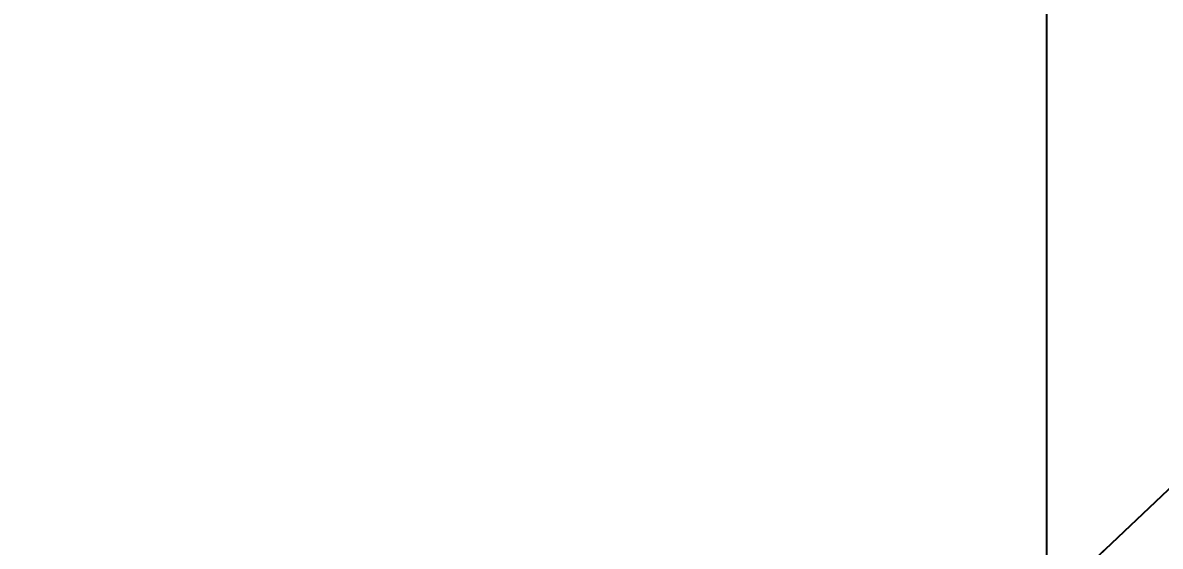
# Model space of a CAD drawing. Header units: millimetres. Extents: x 0 to 1189, y 0 to 841.
# Drawn here: x 951.05 to 979.75, y 705.69 to 718.9 of the extents above; entities that cross this region are included whole.
import ezdxf

# ---------------------------------------------------------------- set-up
doc = ezdxf.new("R2010")
doc.units = ezdxf.units.MM
doc.header["$LTSCALE"] = 65.395
doc.layers.get('0').update_dxf_attribs({"linetype": 'CONTINUOUS'})
doc.layers.add('ALL_DIMENSIONS', color=7, linetype='CONTINUOUS')
doc.styles.get("Standard").update_dxf_attribs({"font": 'txt', "width": 0.7})
doc.dimstyles.new('DIMSTYLE_2', dxfattribs={"dimtxt": 3.5, "dimasz": 3, "dimexe": 0.18, "dimexo": 0.0625, "dimgap": 0.09, "dimtad": 1, "dimlfac": 25, "dimdsep": 46, "dimtxsty": 'STANDARD', "dimblk": '_FILLED', "dimblk1": '_FILLED', "dimblk2": '_FILLED', "dimcen": 0.09, "dimadec": 0, "dimazin": 0, "dimtp": 2, "dimtm": 2, "dimtfac": 1, "dimtofl": 0, "dimtmove": 0, "dimatfit": 3, "dimldrblk": '_FILLED', "dimfxl": 1, "dimtolj": 1, "dimarcsym": 0})
doc.dimstyles.get("Standard").update_dxf_attribs({"dimtxt": 3.5, "dimasz": 3, "dimexe": 0.18, "dimexo": 0.0625, "dimgap": 0.09, "dimtad": 1, "dimdec": 5, "dimdsep": 46, "dimtxsty": 'STANDARD', "dimblk": '_FILLED', "dimblk1": '_FILLED', "dimblk2": '_FILLED', "dimcen": 0.09, "dimadec": 0, "dimazin": 0, "dimtol": 1, "dimtp": 1e-05, "dimtm": 1e-05, "dimtfac": 1, "dimtdec": 5, "dimtofl": 0, "dimtmove": 0, "dimatfit": 3, "dimldrblk": '_FILLED', "dimfxl": 1, "dimtolj": 1, "dimarcsym": 0})

# ---------------------------------------------------------------- blocks, each defined once
blk = doc.blocks.new('_FILLED')
at = {"color": 0, "linetype": 'BYBLOCK'}
blk.add_solid([(0, 0), (-1, 0.1667), (-1, -0.1667)], dxfattribs=at)
blk = doc.blocks.new('*D1')
at = {"layer": 'ALL_DIMENSIONS', "color": 2, "linetype": 'CONTINUOUS'}
for p, q in [((111.762, 705.039), (111.762, 735.427)), ((976.89, 705.039), (976.89, 735.427)), ((111.762, 733.427), (544.326, 733.427)), ((976.89, 733.427), (544.326, 733.427))]:
    blk.add_line(p, q, dxfattribs=at)
at = {"layer": 'ALL_DIMENSIONS', "color": 2, "linetype": 'CONTINUOUS', "xscale": 3, "yscale": 3, "zscale": 3, "rotation": 180}
blk.add_blockref('_FILLED', (111.762, 733.427), dxfattribs=at)
at = {"layer": 'ALL_DIMENSIONS', "color": 2, "linetype": 'CONTINUOUS', "xscale": 3, "yscale": 3, "zscale": 3}
blk.add_blockref('_FILLED', (976.89, 733.427), dxfattribs=at)

msp = doc.modelspace()

# ---------------------------------------------------------------- dimensions: what is measured, and where the dimension line sits
at = {"layer": 'ALL_DIMENSIONS', "color": 2, "linetype": 'CONTINUOUS'}
dim = msp.add_linear_dim(base=(976.88962893, 733.42712965), p1=(111.76175857, 705.03912965), p2=(976.88962893, 705.03912965), dimstyle='DIMSTYLE_2', dxfattribs=at)
dim.commit()
dim.dimension.update_dxf_attribs({"geometry": '*D1', "text_midpoint": (527.64980084, 734.30212965), "dimtype": 160})

# ---------------------------------------------------------------- leaders
at = {"color": 2, "linetype": 'CONTINUOUS'}
msp.add_leader([(976.24962893, 703.61361356), (991.88962893, 718.42712965)], dimstyle='STANDARD', override={"dimtad": 0, "dimldrblk": 'DOT'}, dxfattribs=at)

doc.saveas('drawing.dxf')
